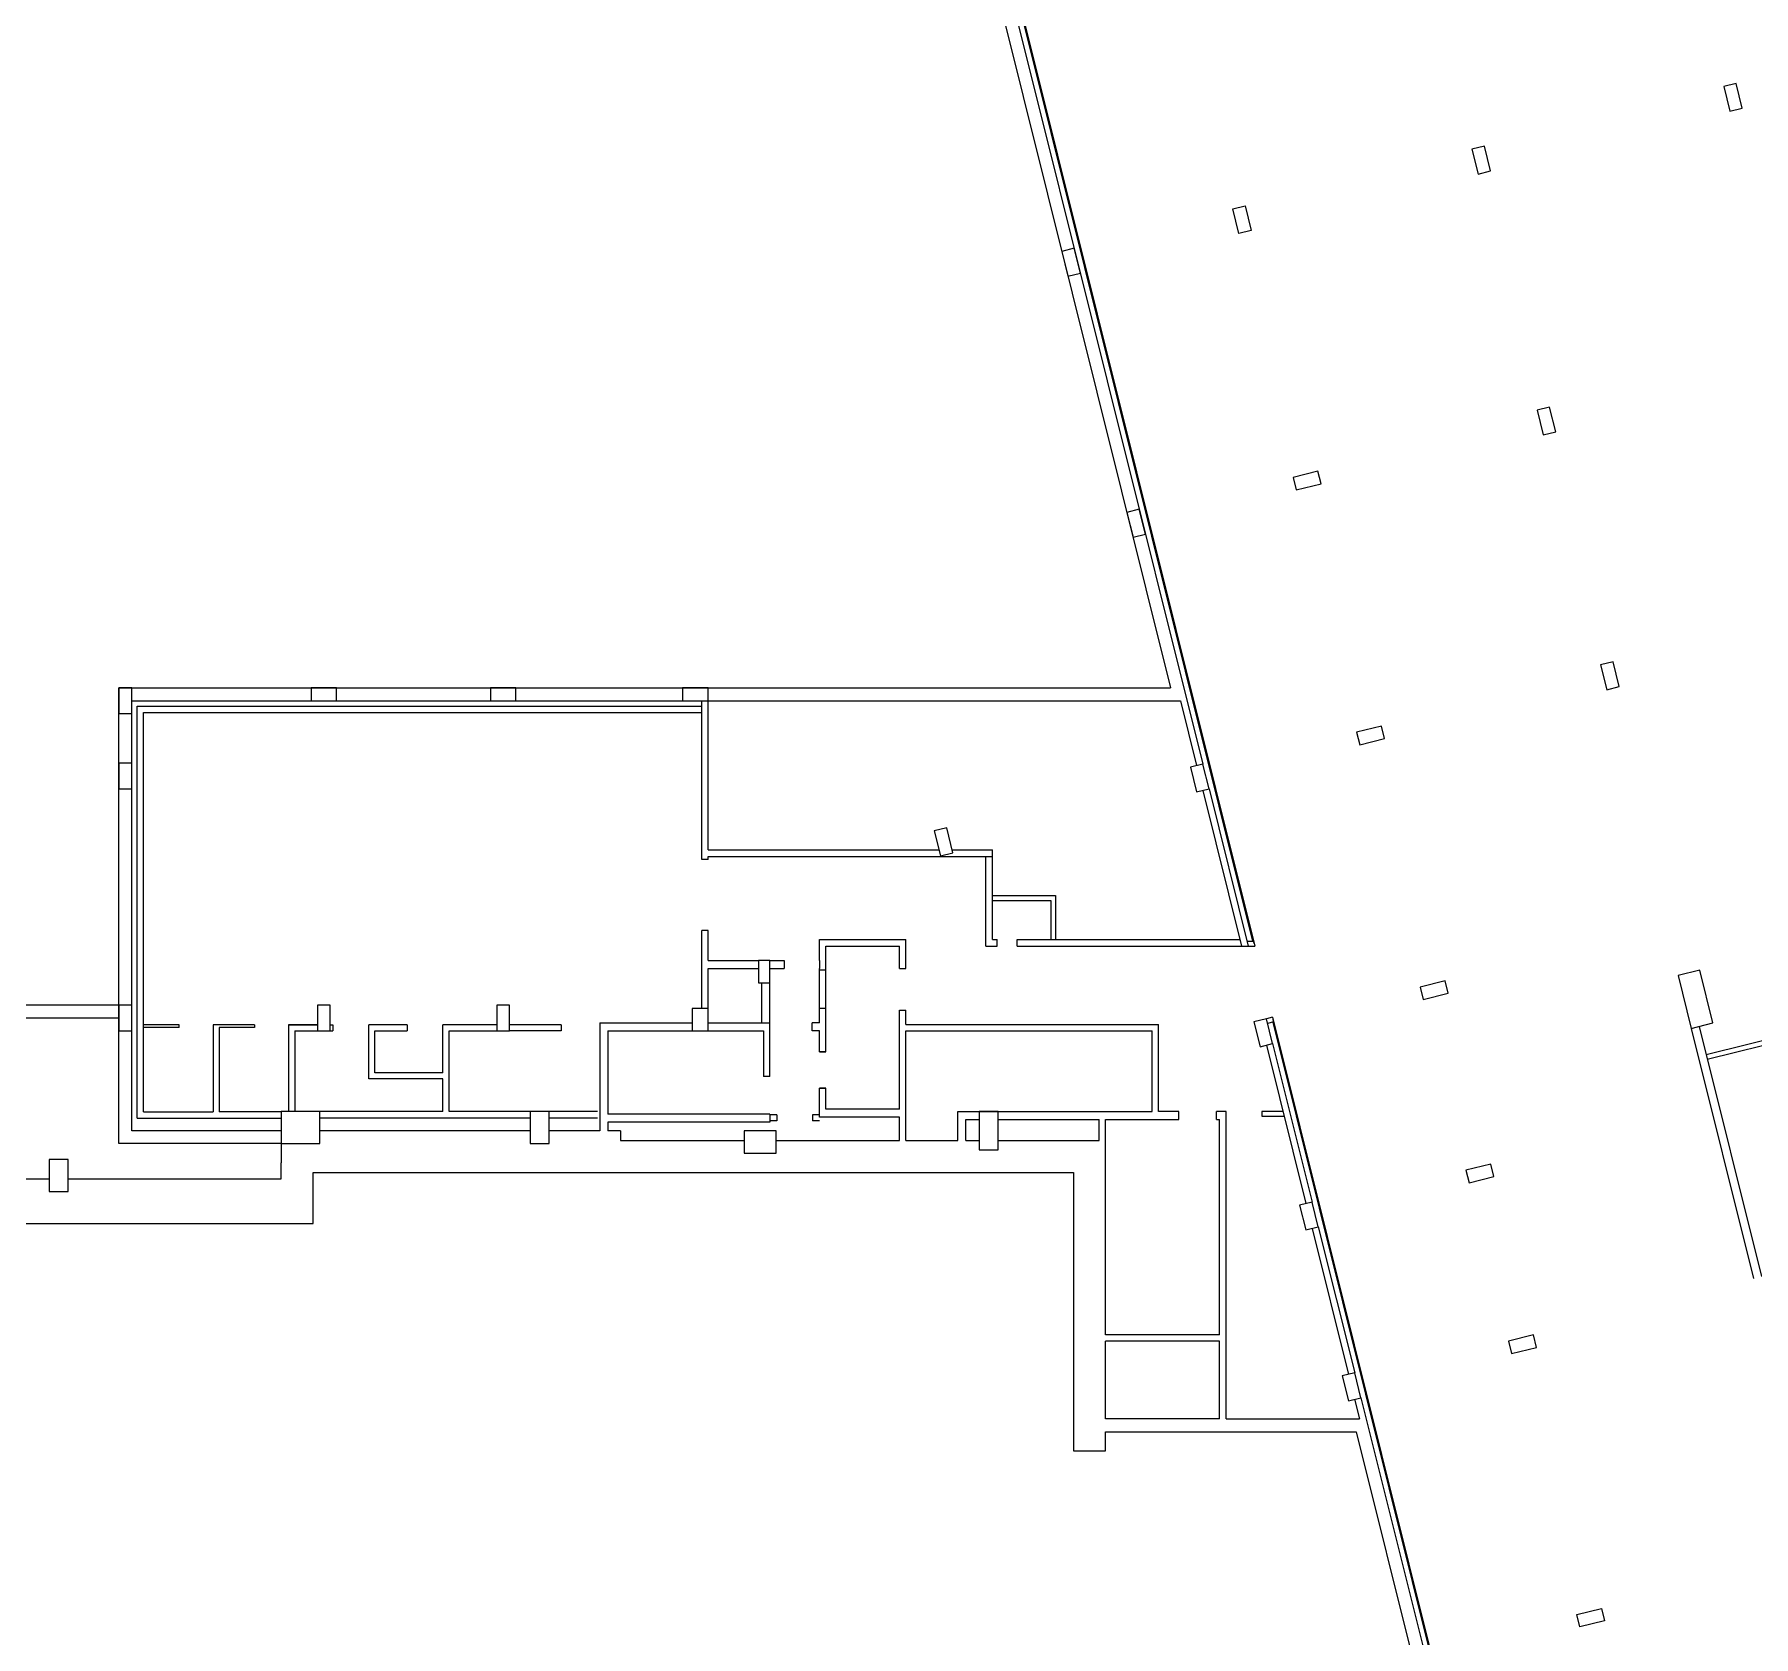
# Model space of a CAD drawing. Header units: metres. Extents: x -681087 to 1033303, y 74272 to 2630761.
# Drawn here: x 72875 to 126556, y 2475427 to 2525471 of the extents above; entities that cross this region are included whole.
import ezdxf

# ---------------------------------------------------------------- set-up
doc = ezdxf.new("R2010")
doc.units = ezdxf.units.M
for name, color, linetype in [('SKELETON_CLEAN', 7, 'Continuous'), ('SKELETON_ISOLATED', 1, 'Continuous'), ('SKELETON_ORIGINAL', 8, 'Continuous')]:
    doc.layers.add(name, color=color, linetype=linetype)

msp = doc.modelspace()

# ---------------------------------------------------------------- linework, layer by layer
at = {"layer": 'SKELETON_CLEAN'}
for p, q in [((98688, 2545478), (109358, 2502682)), ((99793, 2539392), (108353, 2505058)), ((126009, 2523942), (125621, 2523845)), ((125621, 2523845), (125815, 2523069)), ((126203, 2523166), (126009, 2523942)), ((125815, 2523069), (126203, 2523166)), ((118150, 2521982), (117762, 2521886)), ((118343, 2521206), (118150, 2521982)), ((117762, 2521886), (117955, 2521109)), ((117955, 2521109), (118343, 2521206)), ((110290, 2520023), (110679, 2520120)), ((110484, 2519247), (110290, 2520023)), ((110679, 2520120), (110872, 2519343)), ((110872, 2519343), (110484, 2519247)), ((105342, 2518789), (104954, 2518692)), ((104954, 2518692), (105147, 2517916)), ((105535, 2518013), (105342, 2518789)), ((105147, 2517916), (105535, 2518013)), ((120182, 2513832), (119794, 2513735)), ((119794, 2513735), (119987, 2512959)), ((120376, 2513056), (120182, 2513832)), ((119987, 2512959), (120376, 2513056)), ((112953, 2511824), (112177, 2511630)), ((113050, 2511435), (112953, 2511824)), ((112177, 2511630), (112274, 2511242)), ((112274, 2511242), (113050, 2511435)), ((107374, 2510639), (106986, 2510542)), ((107568, 2509862), (107374, 2510639)), ((106986, 2510542), (107180, 2509766)), ((107180, 2509766), (107568, 2509862)), ((122166, 2505876), (121778, 2505779)), ((122359, 2505099), (122166, 2505876)), ((121778, 2505779), (121971, 2505003)), ((75513, 2505058), (75513, 2504258)), ((75513, 2490828), (75513, 2505058)), ((75913, 2504258), (75913, 2505058)), ((82313, 2505058), (81513, 2505058)), ((81513, 2505058), (81513, 2504658)), ((82313, 2504658), (82313, 2505058)), ((87913, 2505058), (87113, 2505058)), ((87113, 2505058), (87113, 2504658)), ((87913, 2504658), (87913, 2505058)), ((93913, 2505058), (93113, 2505058)), ((93113, 2505058), (93113, 2504658)), ((93913, 2504658), (93913, 2505058)), ((121971, 2505003), (122359, 2505099)), ((75513, 2504258), (75913, 2504258)), ((75913, 2491228), (75913, 2504258)), ((76083, 2491618), (76083, 2504488)), ((76083, 2504488), (93713, 2504488)), ((76283, 2491818), (76283, 2504288)), ((76283, 2504288), (93713, 2504288)), ((81513, 2504658), (82313, 2504658)), ((87113, 2504658), (87913, 2504658)), ((93713, 2499698), (93713, 2504658)), ((93913, 2499998), (93913, 2504658)), ((93913, 2504658), (108659, 2504658)), ((108659, 2504658), (109164, 2502634)), ((114937, 2503867), (114161, 2503674)), ((114161, 2503674), (114257, 2503285)), ((115034, 2503479), (114937, 2503867)), ((114257, 2503285), (115034, 2503479)), ((75913, 2502708), (75513, 2502708)), ((75513, 2502708), (75513, 2501908)), ((75913, 2501908), (75913, 2502708)), ((109358, 2502682), (108970, 2502585)), ((108970, 2502585), (109163, 2501809)), ((109551, 2501906), (109358, 2502682)), ((75513, 2501908), (75913, 2501908)), ((109163, 2501809), (109551, 2501906)), ((109357, 2501858), (110569, 2496998)), ((109551, 2501906), (110775, 2496998)), ((101363, 2500689), (100974, 2500592)), ((100974, 2500592), (101168, 2499816)), ((101556, 2499913), (101363, 2500689)), ((93913, 2499998), (101123, 2499998)), ((101168, 2499816), (101556, 2499913)), ((101535, 2499998), (102788, 2499998)), ((102788, 2499798), (102788, 2499998)), ((93913, 2499698), (93713, 2499698)), ((93913, 2499798), (102788, 2499798)), ((93913, 2499698), (93913, 2499798)), ((102588, 2496998), (102588, 2499798)), ((102788, 2497198), (102788, 2499798)), ((102788, 2498573), (104763, 2498573)), ((102788, 2498423), (104613, 2498423)), ((104613, 2498423), (104613, 2497198)), ((104763, 2498573), (104763, 2497198)), ((93713, 2495048), (93713, 2497478)), ((93913, 2497478), (93713, 2497478)), ((93913, 2496548), (93913, 2497478)), ((97388, 2496548), (97388, 2497198)), ((97388, 2497198), (100088, 2497198)), ((97588, 2496998), (99888, 2496998)), ((97588, 2493693), (97588, 2496998)), ((99888, 2496298), (99888, 2496998)), ((100088, 2496298), (100088, 2497198)), ((102588, 2496998), (102938, 2496998)), ((102788, 2497198), (102938, 2497198)), ((102938, 2496998), (102938, 2497198)), ((103558, 2496998), (103558, 2497198)), ((103558, 2497198), (110519, 2497198)), ((103558, 2496998), (110569, 2496998)), ((110569, 2496998), (110775, 2496998)), ((110775, 2496998), (110981, 2496998)), ((93913, 2496548), (95488, 2496548)), ((93913, 2494598), (93913, 2496298)), ((93913, 2496298), (95488, 2496298)), ((95838, 2496548), (95488, 2496548)), ((95488, 2496548), (95488, 2495848)), ((95838, 2495848), (95838, 2496548)), ((95838, 2496548), (96288, 2496548)), ((95838, 2492918), (95838, 2496298)), ((95838, 2496298), (96288, 2496298)), ((96288, 2496548), (96288, 2496298)), ((97388, 2496548), (97388, 2496298)), ((97388, 2494598), (97388, 2496298)), ((99888, 2496298), (100088, 2496298)), ((124876, 2496245), (124197, 2496076)), ((125287, 2494596), (124876, 2496245)), ((95488, 2495848), (95838, 2495848)), ((116921, 2495911), (116144, 2495717)), ((116144, 2495717), (116241, 2495329)), ((117017, 2495523), (116921, 2495911)), ((124197, 2496076), (124608, 2494426)), ((75513, 2495148), (70263, 2495148)), ((75913, 2495148), (75513, 2495148)), ((75513, 2495148), (75513, 2494348)), ((75913, 2494348), (75913, 2495148)), ((82113, 2495148), (81713, 2495148)), ((81713, 2495148), (81713, 2494348)), ((82113, 2494348), (82113, 2495148)), ((87713, 2495148), (87313, 2495148)), ((87313, 2495148), (87313, 2494348)), ((87713, 2494348), (87713, 2495148)), ((116241, 2495329), (117017, 2495523)), ((75513, 2494748), (71263, 2494748)), ((77393, 2494538), (76283, 2494538)), ((77393, 2494448), (77393, 2494538)), ((79753, 2494538), (78453, 2494538)), ((78453, 2494538), (78453, 2491818)), ((79753, 2494538), (79753, 2494448)), ((80813, 2494538), (80813, 2491828)), ((81713, 2494538), (80813, 2494538)), ((82113, 2494538), (82193, 2494538)), ((82193, 2494538), (82193, 2494348)), ((84513, 2494538), (83313, 2494538)), ((83313, 2492848), (83313, 2494538)), ((84513, 2494538), (84513, 2494348)), ((87313, 2494538), (85633, 2494538)), ((85633, 2493038), (85633, 2494538)), ((89328, 2494538), (87713, 2494538)), ((89328, 2494538), (89328, 2494348)), ((90528, 2494598), (93413, 2494598)), ((90528, 2494598), (90528, 2491228)), ((93913, 2495048), (93413, 2495048)), ((93413, 2495048), (93413, 2494348)), ((93913, 2494348), (93913, 2495048)), ((93913, 2494598), (95838, 2494598)), ((97158, 2494348), (97158, 2494598)), ((97388, 2494598), (97158, 2494598)), ((99888, 2494998), (100088, 2494998)), ((99888, 2491898), (99888, 2494998)), ((100088, 2494548), (100088, 2494998)), ((100088, 2494548), (107973, 2494548)), ((107973, 2491828), (107973, 2494548)), ((111342, 2494726), (110953, 2494629)), ((110953, 2494629), (111147, 2493853)), ((111536, 2494774), (111342, 2494726)), ((111535, 2493950), (111342, 2494726)), ((124608, 2494426), (125287, 2494596)), ((75513, 2494348), (75913, 2494348)), ((77393, 2494448), (76283, 2494448)), ((78643, 2494448), (78643, 2491818)), ((79753, 2494448), (78643, 2494448)), ((81003, 2494348), (81003, 2491828)), ((81003, 2494348), (81713, 2494348)), ((81713, 2494348), (82113, 2494348)), ((82113, 2494348), (82193, 2494348)), ((83503, 2494348), (84513, 2494348)), ((83503, 2493038), (83503, 2494348)), ((85823, 2494348), (87313, 2494348)), ((85823, 2491828), (85823, 2494348)), ((87313, 2494348), (87713, 2494348)), ((89328, 2494348), (87713, 2494348)), ((90778, 2494348), (93513, 2494348)), ((90778, 2494348), (90778, 2491748)), ((93413, 2494348), (93913, 2494348)), ((93913, 2494348), (95638, 2494348)), ((95638, 2494348), (95638, 2492918)), ((97388, 2494348), (97158, 2494348)), ((97388, 2493693), (97388, 2494348)), ((100088, 2490928), (100088, 2494348)), ((100088, 2494348), (107773, 2494348)), ((107773, 2491828), (107773, 2494348)), ((124608, 2494426), (126556, 2486615)), ((97588, 2493693), (97388, 2493693)), ((111147, 2493853), (111535, 2493950)), ((111535, 2493950), (112769, 2489001)), ((85633, 2493038), (83503, 2493038)), ((95838, 2492918), (95638, 2492918)), ((85633, 2492848), (83313, 2492848)), ((85633, 2491828), (85633, 2492848)), ((97588, 2492553), (97388, 2492553)), ((97388, 2491648), (97388, 2492553)), ((97588, 2491898), (97588, 2492553)), ((99888, 2491898), (97588, 2491898)), ((76083, 2491618), (80583, 2491618)), ((76283, 2491818), (78453, 2491818)), ((80583, 2491818), (78643, 2491818)), ((81783, 2491828), (80583, 2491828)), ((80583, 2491828), (80583, 2490828)), ((81783, 2490828), (81783, 2491828)), ((85633, 2491828), (81783, 2491828)), ((88353, 2491828), (85823, 2491828)), ((88953, 2491828), (88353, 2491828)), ((88353, 2491828), (88353, 2490828)), ((88953, 2490828), (88953, 2491828)), ((90458, 2491828), (88953, 2491828)), ((95838, 2491748), (90778, 2491748)), ((95838, 2491498), (90778, 2491498)), ((90778, 2491498), (90778, 2491228)), ((95838, 2491748), (95838, 2491498)), ((96053, 2491728), (95838, 2491728)), ((96053, 2491538), (95838, 2491538)), ((96053, 2491728), (96053, 2491538)), ((97388, 2491728), (97173, 2491728)), ((97173, 2491728), (97173, 2491538)), ((97388, 2491538), (97173, 2491538)), ((99888, 2491648), (97388, 2491648)), ((99888, 2490928), (99888, 2491648)), ((101713, 2491828), (107773, 2491828)), ((101713, 2490928), (101713, 2491828)), ((101963, 2491578), (102373, 2491578)), ((101963, 2490928), (101963, 2491578)), ((102973, 2491828), (102373, 2491828)), ((102373, 2491828), (102373, 2490628)), ((102973, 2490628), (102973, 2491828)), ((102973, 2491578), (106123, 2491578)), ((106123, 2490928), (106123, 2491578)), ((106323, 2491578), (108613, 2491578)), ((106323, 2484853), (106323, 2491578)), ((108613, 2491828), (107973, 2491828)), ((108613, 2491578), (108613, 2491828)), ((110083, 2491828), (109783, 2491828)), ((109783, 2491578), (109783, 2491828)), ((109783, 2491578), (109883, 2491578)), ((109883, 2484853), (109883, 2491578)), ((110083, 2482228), (110083, 2491828)), ((111858, 2491828), (111203, 2491828)), ((111203, 2491828), (111203, 2491678)), ((111203, 2491678), (111895, 2491678)), ((80583, 2490828), (75513, 2490828)), ((80583, 2491228), (75913, 2491228)), ((80583, 2490828), (81783, 2490828)), ((80583, 2490828), (80583, 2490228)), ((88353, 2490828), (88953, 2490828)), ((90528, 2491228), (88953, 2491228)), ((91178, 2491228), (90778, 2491228)), ((91178, 2491228), (91178, 2490928)), ((91178, 2490928), (95033, 2490928)), ((96033, 2491228), (95033, 2491228)), ((95033, 2491228), (95033, 2490528)), ((96033, 2490528), (96033, 2491228)), ((96033, 2490928), (99888, 2490928)), ((100088, 2490928), (101713, 2490928)), ((101963, 2490928), (102373, 2490928)), ((102973, 2490928), (106123, 2490928)), ((73933, 2490328), (73333, 2490328)), ((73333, 2490328), (73333, 2489328)), ((73933, 2489328), (73933, 2490328)), ((95033, 2490528), (96033, 2490528)), ((102373, 2490628), (102973, 2490628)), ((71263, 2489728), (73333, 2489728)), ((73933, 2489728), (80583, 2489728)), ((80583, 2489728), (80583, 2490228)), ((81583, 2488328), (81583, 2489928)), ((81583, 2489928), (105323, 2489928)), ((105323, 2489928), (105323, 2481828)), ((118348, 2490186), (117572, 2489992)), ((117572, 2489992), (117669, 2489604)), ((117669, 2489604), (118445, 2489798)), ((118445, 2489798), (118348, 2490186)), ((73333, 2489328), (73933, 2489328)), ((112769, 2489001), (112381, 2488904)), ((112381, 2488904), (112574, 2488128)), ((112962, 2488225), (112769, 2489001)), ((66653, 2488328), (81583, 2488328)), ((112574, 2488128), (112962, 2488225)), ((112962, 2488225), (114100, 2483664)), ((109883, 2484853), (106323, 2484853)), ((109883, 2484653), (106323, 2484653)), ((106323, 2482228), (106323, 2484653)), ((109883, 2482228), (109883, 2484653)), ((119679, 2484849), (118902, 2484656)), ((118902, 2484656), (118999, 2484268)), ((118999, 2484268), (119775, 2484461)), ((119775, 2484461), (119679, 2484849)), ((114100, 2483664), (113711, 2483568)), ((113711, 2483568), (113905, 2482791)), ((114293, 2482888), (114100, 2483664)), ((113905, 2482791), (114293, 2482888)), ((114099, 2482840), (114252, 2482228)), ((114293, 2482888), (123036, 2447823)), ((109883, 2482228), (106323, 2482228)), ((110083, 2482228), (114252, 2482228)), ((105323, 2481828), (105323, 2481228)), ((106323, 2481228), (106323, 2481828)), ((106323, 2481828), (114145, 2481828)), ((114145, 2481828), (122624, 2447823)), ((105323, 2481228), (106323, 2481228)), ((121031, 2476117), (121807, 2476311)), ((121807, 2476311), (121904, 2475923)), ((121128, 2475729), (121031, 2476117)), ((121904, 2475923), (121128, 2475729))]:
    msp.add_line(p, q, dxfattribs=at)
at = {"layer": 'SKELETON_ISOLATED'}
for p, q in [((99522, 2542897), (110947, 2497073)), ((75713, 2505058), (91933, 2505058)), ((84513, 2504658), (93813, 2504658)), ((110738, 2497148), (110944, 2497148)), ((97588, 2496248), (97388, 2496248)), ((95588, 2494598), (95588, 2495848)), ((97588, 2495048), (97388, 2495048)), ((111572, 2494629), (111378, 2494580)), ((111539, 2494698), (123227, 2447823)), ((124851, 2494487), (126798, 2486676)), ((128445, 2494435), (125073, 2493594)), ((128481, 2494289), (125110, 2493449)), ((111341, 2493901), (112575, 2488953)), ((81783, 2491628), (88353, 2491628)), ((88953, 2491628), (90458, 2491628)), ((88353, 2491228), (81783, 2491228)), ((112768, 2488176), (113905, 2483616))]:
    msp.add_line(p, q, dxfattribs=at)
at = {"layer": 'SKELETON_ORIGINAL'}
for p, q in [((98688, 2545478), (109358, 2502682)), ((99507, 2542894), (110913, 2497148)), ((99536, 2542901), (110981, 2496998)), ((99793, 2539392), (108353, 2505058)), ((126009, 2523942), (125621, 2523845)), ((125621, 2523845), (125815, 2523069)), ((126203, 2523166), (126009, 2523942)), ((125815, 2523069), (126203, 2523166)), ((118150, 2521982), (117762, 2521886)), ((118343, 2521206), (118150, 2521982)), ((117762, 2521886), (117955, 2521109)), ((117955, 2521109), (118343, 2521206)), ((110290, 2520023), (110679, 2520120)), ((110484, 2519247), (110290, 2520023)), ((110679, 2520120), (110872, 2519343)), ((110872, 2519343), (110484, 2519247)), ((105342, 2518789), (104954, 2518692)), ((104954, 2518692), (105147, 2517916)), ((105535, 2518013), (105342, 2518789)), ((105147, 2517916), (105535, 2518013)), ((120182, 2513832), (119794, 2513735)), ((119794, 2513735), (119987, 2512959)), ((120376, 2513056), (120182, 2513832)), ((119987, 2512959), (120376, 2513056)), ((112953, 2511824), (112177, 2511630)), ((113050, 2511435), (112953, 2511824)), ((112177, 2511630), (112274, 2511242)), ((112274, 2511242), (113050, 2511435)), ((107374, 2510639), (106986, 2510542)), ((107568, 2509862), (107374, 2510639)), ((106986, 2510542), (107180, 2509766)), ((107180, 2509766), (107568, 2509862)), ((122166, 2505876), (121778, 2505779)), ((122359, 2505099), (122166, 2505876)), ((121778, 2505779), (121971, 2505003)), ((75513, 2505058), (108353, 2505058)), ((75913, 2505058), (75513, 2505058)), ((75513, 2505058), (75513, 2504258)), ((75513, 2490828), (75513, 2505058)), ((75913, 2504258), (75913, 2505058)), ((82313, 2505058), (81513, 2505058)), ((81513, 2505058), (81513, 2504658)), ((82313, 2504658), (82313, 2505058)), ((87913, 2505058), (87113, 2505058)), ((87113, 2505058), (87113, 2504658)), ((87913, 2504658), (87913, 2505058)), ((93913, 2505058), (93113, 2505058)), ((93113, 2505058), (93113, 2504658)), ((93913, 2504658), (93913, 2505058)), ((121971, 2505003), (122359, 2505099)), ((75513, 2504258), (75913, 2504258)), ((75913, 2504658), (93713, 2504658)), ((75913, 2491228), (75913, 2504258)), ((76083, 2491618), (76083, 2504488)), ((76083, 2504488), (93713, 2504488)), ((76283, 2491818), (76283, 2504288)), ((76283, 2504288), (93713, 2504288)), ((81513, 2504658), (82313, 2504658)), ((87113, 2504658), (87913, 2504658)), ((93113, 2504658), (93913, 2504658)), ((93713, 2499698), (93713, 2504658)), ((93913, 2499998), (93913, 2504658)), ((93913, 2504658), (108659, 2504658)), ((108659, 2504658), (109164, 2502634)), ((114937, 2503867), (114161, 2503674)), ((114161, 2503674), (114257, 2503285)), ((115034, 2503479), (114937, 2503867)), ((114257, 2503285), (115034, 2503479)), ((75913, 2502708), (75513, 2502708)), ((75513, 2502708), (75513, 2501908)), ((75913, 2501908), (75913, 2502708)), ((109358, 2502682), (108970, 2502585)), ((108970, 2502585), (109163, 2501809)), ((109551, 2501906), (109358, 2502682)), ((75513, 2501908), (75913, 2501908)), ((109163, 2501809), (109551, 2501906)), ((109357, 2501858), (110569, 2496998)), ((109551, 2501906), (110775, 2496998)), ((101363, 2500689), (100974, 2500592)), ((100974, 2500592), (101168, 2499816)), ((101556, 2499913), (101363, 2500689)), ((93913, 2499998), (101123, 2499998)), ((101168, 2499816), (101556, 2499913)), ((101535, 2499998), (102788, 2499998)), ((102788, 2499798), (102788, 2499998)), ((93913, 2499698), (93713, 2499698)), ((93913, 2499798), (102788, 2499798)), ((93913, 2499698), (93913, 2499798)), ((102588, 2496998), (102588, 2499798)), ((102788, 2497198), (102788, 2499798)), ((102788, 2498573), (104763, 2498573)), ((102788, 2498423), (104613, 2498423)), ((104613, 2498423), (104613, 2497198)), ((104763, 2498573), (104763, 2497198)), ((93713, 2495048), (93713, 2497478)), ((93913, 2497478), (93713, 2497478)), ((93913, 2496548), (93913, 2497478)), ((97388, 2496548), (97388, 2497198)), ((97388, 2497198), (100088, 2497198)), ((97588, 2496998), (99888, 2496998)), ((97588, 2493693), (97588, 2496998)), ((97588, 2496998), (99888, 2496998)), ((99888, 2496298), (99888, 2496998)), ((100088, 2496298), (100088, 2497198)), ((102588, 2496998), (102938, 2496998)), ((102788, 2497198), (102938, 2497198)), ((102938, 2496998), (102938, 2497198)), ((103558, 2496998), (103558, 2497198)), ((103558, 2497198), (110519, 2497198)), ((103558, 2496998), (110569, 2496998)), ((110569, 2496998), (110775, 2496998)), ((110738, 2497148), (110944, 2497148)), ((110775, 2496998), (110981, 2496998)), ((93913, 2496548), (95488, 2496548)), ((93913, 2494598), (93913, 2496298)), ((93913, 2496298), (95488, 2496298)), ((95838, 2496548), (95488, 2496548)), ((95488, 2496548), (95488, 2495848)), ((95838, 2495848), (95838, 2496548)), ((95838, 2496548), (96288, 2496548)), ((95838, 2492918), (95838, 2496298)), ((95838, 2496298), (96288, 2496298)), ((96288, 2496548), (96288, 2496298)), ((97388, 2496548), (97388, 2496298)), ((97388, 2494598), (97388, 2496298)), ((97588, 2496248), (97388, 2496248)), ((99888, 2496298), (100088, 2496298)), ((124876, 2496245), (124197, 2496076)), ((124876, 2496245), (124197, 2496076)), ((125287, 2494596), (124876, 2496245)), ((125287, 2494596), (124876, 2496245)), ((95488, 2495848), (95838, 2495848)), ((95588, 2494598), (95588, 2495848)), ((116921, 2495911), (116144, 2495717)), ((116144, 2495717), (116241, 2495329)), ((117017, 2495523), (116921, 2495911)), ((124197, 2496076), (124608, 2494426)), ((124197, 2496076), (124608, 2494426)), ((75513, 2495148), (70263, 2495148)), ((75913, 2495148), (75513, 2495148)), ((75513, 2495148), (75513, 2494348)), ((75913, 2494348), (75913, 2495148)), ((82113, 2495148), (81713, 2495148)), ((81713, 2495148), (81713, 2494348)), ((82113, 2494348), (82113, 2495148)), ((87713, 2495148), (87313, 2495148)), ((87313, 2495148), (87313, 2494348)), ((87713, 2494348), (87713, 2495148)), ((116241, 2495329), (117017, 2495523)), ((75513, 2494748), (71263, 2494748)), ((77393, 2494538), (76283, 2494538)), ((77393, 2494448), (77393, 2494538)), ((79753, 2494538), (78453, 2494538)), ((78453, 2494538), (78453, 2491818)), ((79753, 2494538), (79753, 2494448)), ((80813, 2494538), (80813, 2491828)), ((81713, 2494538), (80813, 2494538)), ((80813, 2494538), (81713, 2494538)), ((82113, 2494538), (82193, 2494538)), ((82193, 2494538), (82193, 2494348)), ((84513, 2494538), (83313, 2494538)), ((83313, 2492848), (83313, 2494538)), ((84513, 2494538), (84513, 2494348)), ((87313, 2494538), (85633, 2494538)), ((85633, 2493038), (85633, 2494538)), ((89328, 2494538), (87713, 2494538)), ((89328, 2494538), (89328, 2494348)), ((90528, 2494598), (93413, 2494598)), ((90528, 2494598), (90528, 2491228)), ((93913, 2495048), (93413, 2495048)), ((93413, 2495048), (93413, 2494348)), ((93913, 2494348), (93913, 2495048)), ((93913, 2494598), (95838, 2494598)), ((97158, 2494348), (97158, 2494598)), ((97388, 2494598), (97158, 2494598)), ((97588, 2495048), (97388, 2495048)), ((99888, 2494998), (100088, 2494998)), ((99888, 2491898), (99888, 2494998)), ((100088, 2494548), (100088, 2494998)), ((100088, 2494548), (107973, 2494548)), ((107973, 2491828), (107973, 2494548)), ((111342, 2494726), (110953, 2494629)), ((110953, 2494629), (111147, 2493853)), ((111536, 2494774), (111342, 2494726)), ((111535, 2493950), (111342, 2494726)), ((111572, 2494629), (111378, 2494580)), ((111536, 2494774), (123242, 2447823)), ((111543, 2494621), (123211, 2447823)), ((124608, 2494426), (125287, 2494596)), ((124608, 2494426), (125287, 2494596)), ((75513, 2494348), (75913, 2494348)), ((77393, 2494448), (76283, 2494448)), ((78643, 2494448), (78643, 2491818)), ((79753, 2494448), (78643, 2494448)), ((81003, 2494348), (81003, 2491828)), ((81003, 2494348), (81713, 2494348)), ((81713, 2494348), (82113, 2494348)), ((82113, 2494348), (82193, 2494348)), ((83503, 2494348), (84513, 2494348)), ((83503, 2493038), (83503, 2494348)), ((85823, 2494348), (87313, 2494348)), ((85823, 2491828), (85823, 2494348)), ((87313, 2494348), (87713, 2494348)), ((89328, 2494348), (87713, 2494348)), ((90778, 2494348), (93513, 2494348)), ((90778, 2494348), (90778, 2491748)), ((93413, 2494348), (93913, 2494348)), ((93913, 2494348), (95638, 2494348)), ((95638, 2494348), (95638, 2492918)), ((97388, 2494348), (97158, 2494348)), ((97388, 2493693), (97388, 2494348)), ((100088, 2490928), (100088, 2494348)), ((100088, 2494348), (107773, 2494348)), ((107773, 2491828), (107773, 2494348)), ((124608, 2494426), (126556, 2486615)), ((124851, 2494487), (126798, 2486676)), ((128445, 2494435), (125073, 2493594)), ((128481, 2494289), (125110, 2493449)), ((97588, 2493693), (97388, 2493693)), ((97388, 2493693), (97588, 2493693)), ((111147, 2493853), (111535, 2493950)), ((111341, 2493901), (112575, 2488953)), ((111535, 2493950), (112769, 2489001)), ((85633, 2493038), (83503, 2493038)), ((95838, 2492918), (95638, 2492918)), ((85633, 2492848), (83313, 2492848)), ((85633, 2491828), (85633, 2492848)), ((97588, 2492553), (97388, 2492553)), ((97388, 2491648), (97388, 2492553)), ((97388, 2492553), (97588, 2492553)), ((97588, 2491898), (97588, 2492553)), ((99888, 2491898), (97588, 2491898)), ((76083, 2491618), (80583, 2491618)), ((76283, 2491818), (78453, 2491818)), ((80583, 2491818), (78643, 2491818)), ((81783, 2491828), (80583, 2491828)), ((80583, 2491828), (80583, 2490828)), ((81783, 2491828), (80583, 2491828)), ((80583, 2491828), (80583, 2490828)), ((81783, 2490828), (81783, 2491828)), ((85633, 2491828), (81783, 2491828)), ((81783, 2490828), (81783, 2491828)), ((81783, 2491628), (88353, 2491628)), ((88353, 2491828), (85823, 2491828)), ((88953, 2491828), (88353, 2491828)), ((88353, 2491828), (88353, 2490828)), ((88953, 2491828), (88353, 2491828)), ((88353, 2491828), (88353, 2490828)), ((88953, 2490828), (88953, 2491828)), ((90458, 2491828), (88953, 2491828)), ((88953, 2490828), (88953, 2491828)), ((88953, 2491628), (90458, 2491628)), ((95838, 2491748), (90778, 2491748)), ((95838, 2491498), (90778, 2491498)), ((90778, 2491498), (90778, 2491228)), ((95838, 2491748), (95838, 2491498)), ((96053, 2491728), (95838, 2491728)), ((96053, 2491538), (95838, 2491538)), ((96053, 2491728), (96053, 2491538)), ((97388, 2491728), (97173, 2491728)), ((97173, 2491728), (97173, 2491538)), ((97388, 2491538), (97173, 2491538)), ((99888, 2491648), (97388, 2491648)), ((99888, 2490928), (99888, 2491648)), ((101713, 2491828), (107773, 2491828)), ((101713, 2490928), (101713, 2491828)), ((101963, 2491578), (102373, 2491578)), ((101963, 2490928), (101963, 2491578)), ((102973, 2491828), (102373, 2491828)), ((102373, 2491828), (102373, 2490628)), ((102973, 2491828), (102373, 2491828)), ((102373, 2491828), (102373, 2490628)), ((102973, 2490628), (102973, 2491828)), ((102973, 2490628), (102973, 2491828)), ((102973, 2491578), (106123, 2491578)), ((106123, 2490928), (106123, 2491578)), ((106323, 2491578), (108613, 2491578)), ((106323, 2484853), (106323, 2491578)), ((108613, 2491828), (107973, 2491828)), ((108613, 2491578), (108613, 2491828)), ((110083, 2491828), (109783, 2491828)), ((109783, 2491578), (109783, 2491828)), ((109783, 2491578), (109883, 2491578)), ((109883, 2484853), (109883, 2491578)), ((110083, 2482228), (110083, 2491828)), ((111858, 2491828), (111203, 2491828)), ((111203, 2491828), (111203, 2491678)), ((111203, 2491678), (111895, 2491678)), ((80583, 2490828), (75513, 2490828)), ((80583, 2491228), (75913, 2491228)), ((80583, 2490828), (81783, 2490828)), ((80583, 2490828), (80583, 2490228)), ((80583, 2490828), (81783, 2490828)), ((88353, 2491228), (81783, 2491228)), ((88353, 2490828), (88953, 2490828)), ((88353, 2490828), (88953, 2490828)), ((90528, 2491228), (88953, 2491228)), ((91178, 2491228), (90778, 2491228)), ((91178, 2491228), (91178, 2490928)), ((91178, 2490928), (95033, 2490928)), ((96033, 2491228), (95033, 2491228)), ((95033, 2491228), (95033, 2490528)), ((96033, 2491228), (95033, 2491228)), ((95033, 2491228), (95033, 2490528)), ((96033, 2490528), (96033, 2491228)), ((96033, 2490528), (96033, 2491228)), ((96033, 2490928), (99888, 2490928)), ((100088, 2490928), (101713, 2490928)), ((101963, 2490928), (102373, 2490928)), ((102973, 2490928), (106123, 2490928)), ((73933, 2490328), (73333, 2490328)), ((73333, 2490328), (73333, 2489328)), ((73933, 2489328), (73933, 2490328)), ((95033, 2490528), (96033, 2490528)), ((95033, 2490528), (96033, 2490528)), ((102373, 2490628), (102973, 2490628)), ((102373, 2490628), (102973, 2490628)), ((71263, 2489728), (73333, 2489728)), ((73933, 2489728), (80583, 2489728)), ((80583, 2489728), (80583, 2490228)), ((81583, 2488328), (81583, 2489928)), ((81583, 2489928), (105323, 2489928)), ((105323, 2489928), (105323, 2481828)), ((118348, 2490186), (117572, 2489992)), ((117572, 2489992), (117669, 2489604)), ((117669, 2489604), (118445, 2489798)), ((118445, 2489798), (118348, 2490186)), ((73333, 2489328), (73933, 2489328)), ((112769, 2489001), (112381, 2488904)), ((112381, 2488904), (112574, 2488128)), ((112962, 2488225), (112769, 2489001)), ((66653, 2488328), (81583, 2488328)), ((112574, 2488128), (112962, 2488225)), ((112768, 2488176), (113905, 2483616)), ((112962, 2488225), (114100, 2483664)), ((109883, 2484853), (106323, 2484853)), ((109883, 2484653), (106323, 2484653)), ((106323, 2482228), (106323, 2484653)), ((109883, 2482228), (109883, 2484653)), ((119679, 2484849), (118902, 2484656)), ((118902, 2484656), (118999, 2484268)), ((118999, 2484268), (119775, 2484461)), ((119775, 2484461), (119679, 2484849)), ((114100, 2483664), (113711, 2483568)), ((113711, 2483568), (113905, 2482791)), ((114293, 2482888), (114100, 2483664)), ((113905, 2482791), (114293, 2482888)), ((114099, 2482840), (114252, 2482228)), ((114293, 2482888), (123036, 2447823)), ((109883, 2482228), (106323, 2482228)), ((110083, 2482228), (114252, 2482228)), ((105323, 2481828), (105323, 2481228)), ((106323, 2481228), (106323, 2481828)), ((106323, 2481828), (114145, 2481828)), ((114145, 2481828), (122624, 2447823)), ((105323, 2481228), (106323, 2481228)), ((121031, 2476117), (121807, 2476311)), ((121807, 2476311), (121904, 2475923)), ((121128, 2475729), (121031, 2476117)), ((121904, 2475923), (121128, 2475729))]:
    msp.add_line(p, q, dxfattribs=at)

doc.saveas('drawing.dxf')
